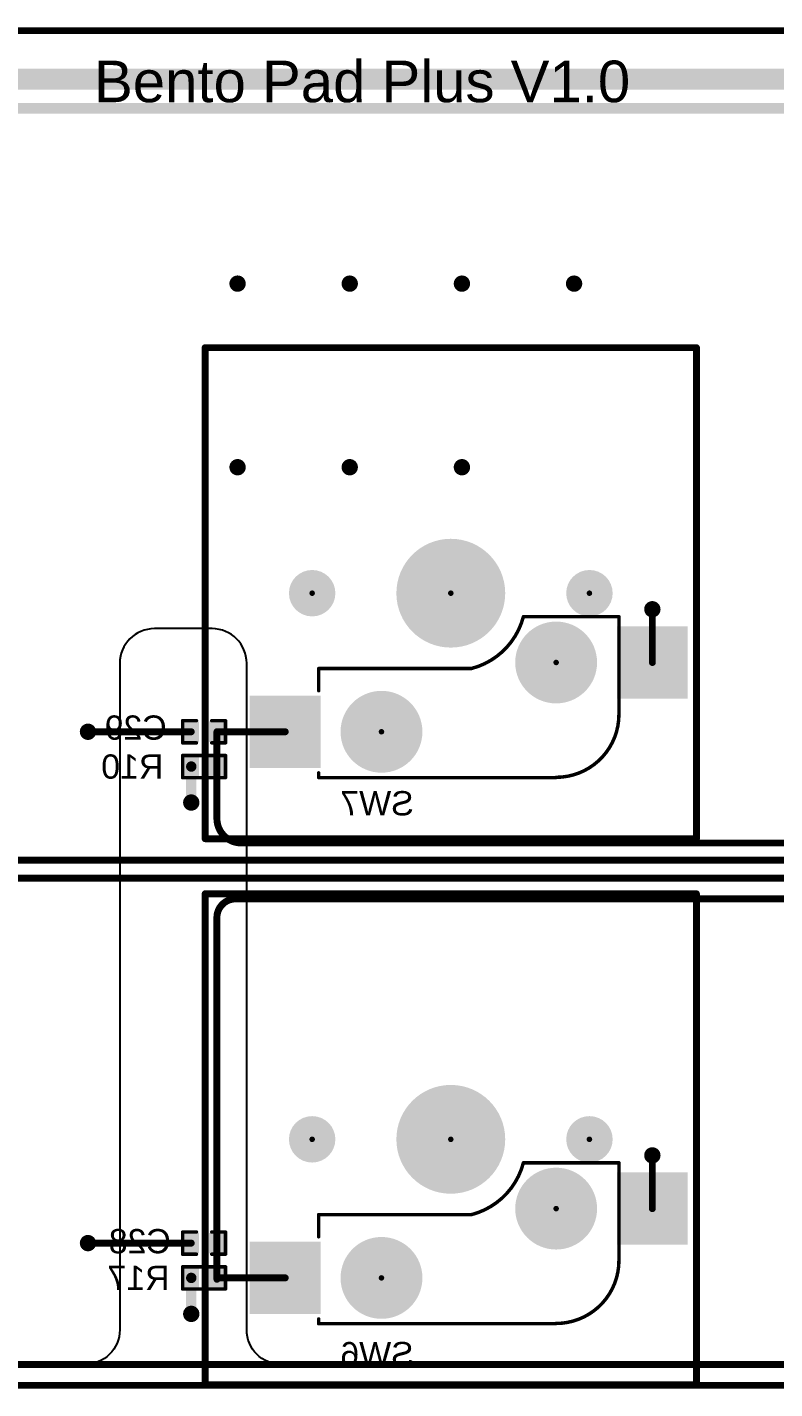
# Model space of a CAD drawing. Header units: inches. Extents: x 0 to 280, y 0 to 81.
# Drawn here: x 55.61 to 83, y 31.5 to 81.41 of the extents above; entities that cross this region are included whole.
import ezdxf

# ---------------------------------------------------------------- set-up
doc = ezdxf.new("R2010")
doc.units = ezdxf.units.IN
for name, color, linetype in [('Board Outline', 216, 'Continuous'), ('Bottom Layer', 5, 'Continuous'), ('Bottom Overlay', 54, 'Continuous'), ('Bottom Paste', 16, 'Continuous'), ('Bottom Solder', 6, 'Continuous'), ('Pad Holes', 156, 'Continuous'), ('Top Layer', 1, 'Continuous'), ('Top Overlay', 2, 'Continuous'), ('Top Solder', 216, 'Continuous'), ('Via Holes', 16, 'Continuous')]:
    doc.layers.add(name, color=color, linetype=linetype)
doc.styles.add('Arial', font='', dxfattribs={"height": 0.2})
doc.styles.get('Arial').set_extended_font_data('Arial')

# ---------------------------------------------------------------- blocks, each defined once
blk = doc.blocks.new('R___0402_B_18')
at = {"layer": 'Bottom Layer'}
for points in [[(-0.241, 0.317), (-0.241, -0.318), (-0.699, -0.318), (-0.699, 0.317)], [(0.699, 0.317), (0.699, -0.318), (0.241, -0.318), (0.241, 0.317)]]:
    blk.add_hatch(color=5, dxfattribs=at).paths.add_polyline_path(points)
at = {"layer": 'Bottom Paste'}
for points in [[(-0.241, 0.317), (-0.241, -0.318), (-0.699, -0.318), (-0.699, 0.317)], [(0.699, 0.317), (0.699, -0.318), (0.241, -0.318), (0.241, 0.317)]]:
    blk.add_hatch(color=16, dxfattribs=at).paths.add_polyline_path(points)
at = {"layer": 'Bottom Solder'}
for points in [[(-0.186, 0.373), (-0.186, -0.373), (-0.754, -0.373), (-0.754, 0.373)], [(0.754, 0.373), (0.754, -0.373), (0.186, -0.373), (0.186, 0.373)]]:
    blk.add_hatch(color=6, dxfattribs=at).paths.add_polyline_path(points)
at = {"layer": 'Bottom Overlay'}
for points in [[(-0.787, -0.406, 0.127, 0.127, 0), (-0.787, 0.406, 0.127, 0.127, 0)], [(-0.787, 0.406, 0.127, 0.127, 0), (0.787, 0.406, 0.127, 0.127, 0)], [(-0.813, 0.432, 0.00323, 0.00323, 0), (0.813, 0.432, 0.00323, 0.00323, 0)], [(0.787, -0.406, 0.127, 0.127, 0), (0.787, 0.406, 0.127, 0.127, 0)], [(-0.787, -0.406, 0.127, 0.127, 0), (0.787, -0.406, 0.127, 0.127, 0)]]:
    blk.add_lwpolyline(points, format="xyseb", dxfattribs=at)
for points in [[(-0.819, 0.406, 0.0635, 0.0635, 1), (-0.756, 0.406, 0.0635, 0.0635, 1)], [(-0.819, 0.406, 0.0635, 0.0635, 1), (-0.756, 0.406, 0.0635, 0.0635, 1)], [(-0.814, 0.432, 0.00161, 0.00161, 1), (-0.812, 0.432, 0.00161, 0.00161, 1)], [(0.756, 0.406, 0.0635, 0.0635, 1), (0.819, 0.406, 0.0635, 0.0635, 1)], [(0.756, 0.406, 0.0635, 0.0635, 1), (0.819, 0.406, 0.0635, 0.0635, 1)], [(0.812, 0.432, 0.00161, 0.00161, 1), (0.814, 0.432, 0.00161, 0.00161, 1)], [(-0.819, -0.406, 0.0635, 0.0635, 1), (-0.756, -0.406, 0.0635, 0.0635, 1)], [(-0.819, -0.406, 0.0635, 0.0635, 1), (-0.756, -0.406, 0.0635, 0.0635, 1)], [(0.756, -0.406, 0.0635, 0.0635, 1), (0.819, -0.406, 0.0635, 0.0635, 1)], [(0.756, -0.406, 0.0635, 0.0635, 1), (0.819, -0.406, 0.0635, 0.0635, 1)]]:
    blk.add_lwpolyline(points, format="xyseb", close=True, dxfattribs=at)
blk = doc.blocks.new('____0402_B_36')
at = {"layer": 'Bottom Layer'}
for points in [[(-0.241, 0.317), (-0.241, -0.318), (-0.699, -0.318), (-0.699, 0.317)], [(0.699, 0.317), (0.699, -0.318), (0.241, -0.318), (0.241, 0.317)]]:
    blk.add_hatch(color=5, dxfattribs=at).paths.add_polyline_path(points)
at = {"layer": 'Bottom Paste'}
for points in [[(-0.241, 0.317), (-0.241, -0.318), (-0.699, -0.318), (-0.699, 0.317)], [(0.699, 0.317), (0.699, -0.318), (0.241, -0.318), (0.241, 0.317)]]:
    blk.add_hatch(color=16, dxfattribs=at).paths.add_polyline_path(points)
at = {"layer": 'Bottom Solder'}
for points in [[(-0.181, 0.377), (-0.181, -0.377), (-0.758, -0.377), (-0.758, 0.377)], [(0.758, 0.377), (0.758, -0.377), (0.181, -0.377), (0.181, 0.377)]]:
    blk.add_hatch(color=6, dxfattribs=at).paths.add_polyline_path(points)
at = {"layer": 'Bottom Overlay'}
for points in [[(-0.787, -0.406, 0.127, 0.127, 0), (-0.787, 0.406, 0.127, 0.127, 0)], [(-0.787, 0.406, 0.127, 0.127, 0), (-0.279, 0.406, 0.127, 0.127, 0)], [(0.279, 0.406, 0.127, 0.127, 0), (0.787, 0.406, 0.127, 0.127, 0)], [(0.787, -0.406, 0.127, 0.127, 0), (0.787, 0.406, 0.127, 0.127, 0)], [(-0.787, -0.406, 0.127, 0.127, 0), (-0.279, -0.406, 0.127, 0.127, 0)], [(0.279, -0.406, 0.127, 0.127, 0), (0.787, -0.406, 0.127, 0.127, 0)]]:
    blk.add_lwpolyline(points, format="xyseb", dxfattribs=at)
for points in [[(-0.819, 0.406, 0.0635, 0.0635, 1), (-0.756, 0.406, 0.0635, 0.0635, 1)], [(-0.819, 0.406, 0.0635, 0.0635, 1), (-0.756, 0.406, 0.0635, 0.0635, 1)], [(-0.311, 0.406, 0.0635, 0.0635, 1), (-0.248, 0.406, 0.0635, 0.0635, 1)], [(0.248, 0.406, 0.0635, 0.0635, 1), (0.311, 0.406, 0.0635, 0.0635, 1)], [(0.756, 0.406, 0.0635, 0.0635, 1), (0.819, 0.406, 0.0635, 0.0635, 1)], [(0.756, 0.406, 0.0635, 0.0635, 1), (0.819, 0.406, 0.0635, 0.0635, 1)], [(-0.819, -0.406, 0.0635, 0.0635, 1), (-0.756, -0.406, 0.0635, 0.0635, 1)], [(-0.819, -0.406, 0.0635, 0.0635, 1), (-0.756, -0.406, 0.0635, 0.0635, 1)], [(-0.311, -0.406, 0.0635, 0.0635, 1), (-0.248, -0.406, 0.0635, 0.0635, 1)], [(0.248, -0.406, 0.0635, 0.0635, 1), (0.311, -0.406, 0.0635, 0.0635, 1)], [(0.756, -0.406, 0.0635, 0.0635, 1), (0.819, -0.406, 0.0635, 0.0635, 1)], [(0.756, -0.406, 0.0635, 0.0635, 1), (0.819, -0.406, 0.0635, 0.0635, 1)]]:
    blk.add_lwpolyline(points, format="xyseb", close=True, dxfattribs=at)
blk = doc.blocks.new('____0402_B_37')
at = {"layer": 'Bottom Layer'}
for points in [[(-0.241, 0.317), (-0.241, -0.318), (-0.699, -0.318), (-0.699, 0.317)], [(0.699, 0.317), (0.699, -0.318), (0.241, -0.318), (0.241, 0.317)]]:
    blk.add_hatch(color=5, dxfattribs=at).paths.add_polyline_path(points)
at = {"layer": 'Bottom Paste'}
for points in [[(-0.241, 0.317), (-0.241, -0.318), (-0.699, -0.318), (-0.699, 0.317)], [(0.699, 0.317), (0.699, -0.318), (0.241, -0.318), (0.241, 0.317)]]:
    blk.add_hatch(color=16, dxfattribs=at).paths.add_polyline_path(points)
at = {"layer": 'Bottom Solder'}
for points in [[(-0.181, 0.377), (-0.181, -0.377), (-0.758, -0.377), (-0.758, 0.377)], [(0.758, 0.377), (0.758, -0.377), (0.181, -0.377), (0.181, 0.377)]]:
    blk.add_hatch(color=6, dxfattribs=at).paths.add_polyline_path(points)
at = {"layer": 'Bottom Overlay'}
for points in [[(-0.787, -0.406, 0.127, 0.127, 0), (-0.787, 0.406, 0.127, 0.127, 0)], [(-0.787, 0.406, 0.127, 0.127, 0), (-0.279, 0.406, 0.127, 0.127, 0)], [(0.279, 0.406, 0.127, 0.127, 0), (0.787, 0.406, 0.127, 0.127, 0)], [(0.787, -0.406, 0.127, 0.127, 0), (0.787, 0.406, 0.127, 0.127, 0)], [(-0.787, -0.406, 0.127, 0.127, 0), (-0.279, -0.406, 0.127, 0.127, 0)], [(0.279, -0.406, 0.127, 0.127, 0), (0.787, -0.406, 0.127, 0.127, 0)]]:
    blk.add_lwpolyline(points, format="xyseb", dxfattribs=at)
for points in [[(-0.819, 0.406, 0.0635, 0.0635, 1), (-0.756, 0.406, 0.0635, 0.0635, 1)], [(-0.819, 0.406, 0.0635, 0.0635, 1), (-0.756, 0.406, 0.0635, 0.0635, 1)], [(-0.311, 0.406, 0.0635, 0.0635, 1), (-0.248, 0.406, 0.0635, 0.0635, 1)], [(0.248, 0.406, 0.0635, 0.0635, 1), (0.311, 0.406, 0.0635, 0.0635, 1)], [(0.756, 0.406, 0.0635, 0.0635, 1), (0.819, 0.406, 0.0635, 0.0635, 1)], [(0.756, 0.406, 0.0635, 0.0635, 1), (0.819, 0.406, 0.0635, 0.0635, 1)], [(-0.819, -0.406, 0.0635, 0.0635, 1), (-0.756, -0.406, 0.0635, 0.0635, 1)], [(-0.819, -0.406, 0.0635, 0.0635, 1), (-0.756, -0.406, 0.0635, 0.0635, 1)], [(-0.311, -0.406, 0.0635, 0.0635, 1), (-0.248, -0.406, 0.0635, 0.0635, 1)], [(0.248, -0.406, 0.0635, 0.0635, 1), (0.311, -0.406, 0.0635, 0.0635, 1)], [(0.756, -0.406, 0.0635, 0.0635, 1), (0.819, -0.406, 0.0635, 0.0635, 1)], [(0.756, -0.406, 0.0635, 0.0635, 1), (0.819, -0.406, 0.0635, 0.0635, 1)]]:
    blk.add_lwpolyline(points, format="xyseb", close=True, dxfattribs=at)
blk = doc.blocks.new('CPG151101S11_16_B_62')
at = {"layer": 'Bottom Layer'}
for points in [[(5.475, 3.815), (7.975, 3.815), (7.975, 1.265), (5.475, 1.265)], [(-7.975, 1.275), (-5.475, 1.275), (-5.475, -1.275), (-7.975, -1.275)]]:
    blk.add_hatch(color=5, dxfattribs=at).paths.add_polyline_path(points)
at = {"layer": 'Bottom Paste'}
for points in [[(5.475, 3.815), (7.975, 3.815), (7.975, 1.265), (5.475, 1.265)], [(-7.975, 1.275), (-5.475, 1.275), (-5.475, -1.275), (-7.975, -1.275)]]:
    blk.add_hatch(color=16, dxfattribs=at).paths.add_polyline_path(points)
at = {"layer": 'Bottom Solder'}
for points in [[(5.425, 3.865), (8.025, 3.865), (8.025, 1.215), (5.425, 1.215)], [(-8.025, 1.325), (-5.425, 1.325), (-5.425, -1.325), (-8.025, -1.325)]]:
    blk.add_hatch(color=6, dxfattribs=at).paths.add_polyline_path(points)
h = blk.add_hatch(color=6, dxfattribs=at)
edge = h.paths.add_edge_path()
edge.add_arc((3.2, 2.54), 0.102, 0, 360)
h = blk.add_hatch(color=6, dxfattribs=at)
edge = h.paths.add_edge_path()
edge.add_arc((-3.2, 0), 0.102, 0, 360)
h = blk.add_hatch(color=6, dxfattribs=at)
edge = h.paths.add_edge_path()
edge.add_arc((-4.42, -2.54), 0.102, 0, 360)
h = blk.add_hatch(color=6, dxfattribs=at)
edge = h.paths.add_edge_path()
edge.add_arc((0.66, -2.54), 0.102, 0, 360)
h = blk.add_hatch(color=6, dxfattribs=at)
edge = h.paths.add_edge_path()
edge.add_arc((5.74, -2.54), 0.102, 0, 360)
at = {"layer": 'Pad Holes'}
h = blk.add_hatch(color=7, dxfattribs=at)
edge = h.paths.add_edge_path()
edge.add_arc((3.2, 2.54), 1.5, 0, 360)
h = blk.add_hatch(color=7, dxfattribs=at)
edge = h.paths.add_edge_path()
edge.add_arc((-3.2, 0), 1.5, 0, 360)
h = blk.add_hatch(color=7, dxfattribs=at)
edge = h.paths.add_edge_path()
edge.add_arc((0.66, -2.54), 1.994, 0, 360)
h = blk.add_hatch(color=7, dxfattribs=at)
edge = h.paths.add_edge_path()
edge.add_arc((-4.42, -2.54), 0.851, 0, 360)
h = blk.add_hatch(color=7, dxfattribs=at)
edge = h.paths.add_edge_path()
edge.add_arc((5.74, -2.54), 0.851, 0, 360)
at = {"layer": 'Top Solder'}
h = blk.add_hatch(color=216, dxfattribs=at)
edge = h.paths.add_edge_path()
edge.add_arc((3.2, 2.54), 0.102, 0, 360)
h = blk.add_hatch(color=216, dxfattribs=at)
edge = h.paths.add_edge_path()
edge.add_arc((-3.2, 0), 0.102, 0, 360)
h = blk.add_hatch(color=216, dxfattribs=at)
edge = h.paths.add_edge_path()
edge.add_arc((-4.42, -2.54), 0.102, 0, 360)
h = blk.add_hatch(color=216, dxfattribs=at)
edge = h.paths.add_edge_path()
edge.add_arc((0.66, -2.54), 0.102, 0, 360)
h = blk.add_hatch(color=216, dxfattribs=at)
edge = h.paths.add_edge_path()
edge.add_arc((5.74, -2.54), 0.102, 0, 360)
at = {"layer": 'Bottom Overlay'}
for points in [[(-5.5, 1.906, 0.127, 0.127, -0.414214), (-3.196, 4.21, 0.127, 0.127, 0)], [(5.5, 4.22, 0.127, 0.127, 0), (-3.186, 4.22, 0.127, 0.127, 0)], [(5.5, 4.22, 0.127, 0.127, -0.414214), (5.49, 4.21, 0.127, 0.127, 0)], [(5.5, 4.22, 0.127, 0.127, 0), (5.5, 4.046, 0.127, 0.127, 0)], [(-5.5, 1.906, 0.127, 0.127, 0), (-5.5, -1.506, 0.127, 0.127, 0)], [(5.5, 1.034, 0.127, 0.127, 0), (5.5, 0.47, 0.127, 0.127, 0)], [(5.5, 0.47, 0.127, 0.127, 0), (5.5, 0.47, 0.127, 0.127, 0)], [(5.5, 0.47, 0.127, 0.127, 0), (5.5, 0.22, 0.127, 0.127, 0)], [(-2, -1.68, 0.127, 0.127, -0.271686), (-0.1, 0.22, 0.127, 0.127, 0)], [(0.15, 0.22, 0.127, 0.127, 0), (-0.1, 0.22, 0.127, 0.127, 0)], [(1.19, 0.22, 0.127, 0.127, 0), (0.15, 0.22, 0.127, 0.127, 0)], [(5.5, 0.22, 0.127, 0.127, 0), (1.19, 0.22, 0.127, 0.127, 0)], [(-5.5, -1.506, 0.127, 0.127, 0), (-5.5, -1.68, 0.127, 0.127, 0)], [(-2, -1.68, 0.127, 0.127, 0), (-5.5, -1.68, 0.127, 0.127, 0)]]:
    blk.add_lwpolyline(points, format="xyseb", dxfattribs=at)
for points in [[(-3.228, 4.21, 0.0635, 0.0635, 1), (-3.165, 4.21, 0.0635, 0.0635, 1)], [(-3.218, 4.22, 0.0635, 0.0635, 1), (-3.155, 4.22, 0.0635, 0.0635, 1)], [(5.458, 4.21, 0.0635, 0.0635, 1), (5.522, 4.21, 0.0635, 0.0635, 1)], [(5.468, 4.22, 0.0635, 0.0635, 1), (5.532, 4.22, 0.0635, 0.0635, 1)], [(5.468, 4.22, 0.0635, 0.0635, 1), (5.532, 4.22, 0.0635, 0.0635, 1)], [(5.468, 4.22, 0.0635, 0.0635, 1), (5.532, 4.22, 0.0635, 0.0635, 1)], [(5.468, 4.046, 0.0635, 0.0635, 1), (5.532, 4.046, 0.0635, 0.0635, 1)], [(-5.532, 1.906, 0.0635, 0.0635, 1), (-5.468, 1.906, 0.0635, 0.0635, 1)], [(-5.532, 1.906, 0.0635, 0.0635, 1), (-5.468, 1.906, 0.0635, 0.0635, 1)], [(5.468, 1.034, 0.0635, 0.0635, 1), (5.532, 1.034, 0.0635, 0.0635, 1)], [(5.468, 0.47, 0.0635, 0.0635, 1), (5.532, 0.47, 0.0635, 0.0635, 1)], [(5.468, 0.47, 0.0635, 0.0635, 1), (5.532, 0.47, 0.0635, 0.0635, 1)], [(5.468, 0.47, 0.0635, 0.0635, 1), (5.532, 0.47, 0.0635, 0.0635, 1)], [(5.468, 0.47, 0.0635, 0.0635, 1), (5.532, 0.47, 0.0635, 0.0635, 1)], [(-0.132, 0.22, 0.0635, 0.0635, 1), (-0.068, 0.22, 0.0635, 0.0635, 1)], [(-0.132, 0.22, 0.0635, 0.0635, 1), (-0.068, 0.22, 0.0635, 0.0635, 1)], [(0.118, 0.22, 0.0635, 0.0635, 1), (0.182, 0.22, 0.0635, 0.0635, 1)], [(0.118, 0.22, 0.0635, 0.0635, 1), (0.182, 0.22, 0.0635, 0.0635, 1)], [(1.158, 0.22, 0.0635, 0.0635, 1), (1.222, 0.22, 0.0635, 0.0635, 1)], [(1.158, 0.22, 0.0635, 0.0635, 1), (1.222, 0.22, 0.0635, 0.0635, 1)], [(5.468, 0.22, 0.0635, 0.0635, 1), (5.532, 0.22, 0.0635, 0.0635, 1)], [(5.468, 0.22, 0.0635, 0.0635, 1), (5.532, 0.22, 0.0635, 0.0635, 1)], [(-5.532, -1.506, 0.0635, 0.0635, 1), (-5.468, -1.506, 0.0635, 0.0635, 1)], [(-5.532, -1.506, 0.0635, 0.0635, 1), (-5.468, -1.506, 0.0635, 0.0635, 1)], [(-5.532, -1.68, 0.0635, 0.0635, 1), (-5.468, -1.68, 0.0635, 0.0635, 1)], [(-5.532, -1.68, 0.0635, 0.0635, 1), (-5.468, -1.68, 0.0635, 0.0635, 1)], [(-2.032, -1.68, 0.0635, 0.0635, 1), (-1.968, -1.68, 0.0635, 0.0635, 1)], [(-2.032, -1.68, 0.0635, 0.0635, 1), (-1.968, -1.68, 0.0635, 0.0635, 1)]]:
    blk.add_lwpolyline(points, format="xyseb", close=True, dxfattribs=at)
blk = doc.blocks.new('CPG151101S11_16_B_63')
at = {"layer": 'Bottom Layer'}
for points in [[(5.475, 3.815), (7.975, 3.815), (7.975, 1.265), (5.475, 1.265)], [(-7.975, 1.275), (-5.475, 1.275), (-5.475, -1.275), (-7.975, -1.275)]]:
    blk.add_hatch(color=5, dxfattribs=at).paths.add_polyline_path(points)
at = {"layer": 'Bottom Paste'}
for points in [[(5.475, 3.815), (7.975, 3.815), (7.975, 1.265), (5.475, 1.265)], [(-7.975, 1.275), (-5.475, 1.275), (-5.475, -1.275), (-7.975, -1.275)]]:
    blk.add_hatch(color=16, dxfattribs=at).paths.add_polyline_path(points)
at = {"layer": 'Bottom Solder'}
for points in [[(5.425, 3.865), (8.025, 3.865), (8.025, 1.215), (5.425, 1.215)], [(-8.025, 1.325), (-5.425, 1.325), (-5.425, -1.325), (-8.025, -1.325)]]:
    blk.add_hatch(color=6, dxfattribs=at).paths.add_polyline_path(points)
h = blk.add_hatch(color=6, dxfattribs=at)
edge = h.paths.add_edge_path()
edge.add_arc((3.2, 2.54), 0.102, 0, 360)
h = blk.add_hatch(color=6, dxfattribs=at)
edge = h.paths.add_edge_path()
edge.add_arc((-3.2, 0), 0.102, 0, 360)
h = blk.add_hatch(color=6, dxfattribs=at)
edge = h.paths.add_edge_path()
edge.add_arc((-4.42, -2.54), 0.102, 0, 360)
h = blk.add_hatch(color=6, dxfattribs=at)
edge = h.paths.add_edge_path()
edge.add_arc((0.66, -2.54), 0.102, 0, 360)
h = blk.add_hatch(color=6, dxfattribs=at)
edge = h.paths.add_edge_path()
edge.add_arc((5.74, -2.54), 0.102, 0, 360)
at = {"layer": 'Pad Holes'}
h = blk.add_hatch(color=7, dxfattribs=at)
edge = h.paths.add_edge_path()
edge.add_arc((3.2, 2.54), 1.5, 0, 360)
h = blk.add_hatch(color=7, dxfattribs=at)
edge = h.paths.add_edge_path()
edge.add_arc((-3.2, 0), 1.5, 0, 360)
h = blk.add_hatch(color=7, dxfattribs=at)
edge = h.paths.add_edge_path()
edge.add_arc((0.66, -2.54), 1.994, 0, 360)
h = blk.add_hatch(color=7, dxfattribs=at)
edge = h.paths.add_edge_path()
edge.add_arc((-4.42, -2.54), 0.851, 0, 360)
h = blk.add_hatch(color=7, dxfattribs=at)
edge = h.paths.add_edge_path()
edge.add_arc((5.74, -2.54), 0.851, 0, 360)
at = {"layer": 'Top Solder'}
h = blk.add_hatch(color=216, dxfattribs=at)
edge = h.paths.add_edge_path()
edge.add_arc((3.2, 2.54), 0.102, 0, 360)
h = blk.add_hatch(color=216, dxfattribs=at)
edge = h.paths.add_edge_path()
edge.add_arc((-3.2, 0), 0.102, 0, 360)
h = blk.add_hatch(color=216, dxfattribs=at)
edge = h.paths.add_edge_path()
edge.add_arc((-4.42, -2.54), 0.102, 0, 360)
h = blk.add_hatch(color=216, dxfattribs=at)
edge = h.paths.add_edge_path()
edge.add_arc((0.66, -2.54), 0.102, 0, 360)
h = blk.add_hatch(color=216, dxfattribs=at)
edge = h.paths.add_edge_path()
edge.add_arc((5.74, -2.54), 0.102, 0, 360)
at = {"layer": 'Bottom Overlay'}
for points in [[(-5.5, 1.906, 0.127, 0.127, -0.414214), (-3.196, 4.21, 0.127, 0.127, 0)], [(5.5, 4.22, 0.127, 0.127, 0), (-3.186, 4.22, 0.127, 0.127, 0)], [(5.5, 4.22, 0.127, 0.127, -0.414214), (5.49, 4.21, 0.127, 0.127, 0)], [(5.5, 4.22, 0.127, 0.127, 0), (5.5, 4.046, 0.127, 0.127, 0)], [(-5.5, 1.906, 0.127, 0.127, 0), (-5.5, -1.506, 0.127, 0.127, 0)], [(5.5, 1.034, 0.127, 0.127, 0), (5.5, 0.47, 0.127, 0.127, 0)], [(5.5, 0.47, 0.127, 0.127, 0), (5.5, 0.47, 0.127, 0.127, 0)], [(5.5, 0.47, 0.127, 0.127, 0), (5.5, 0.22, 0.127, 0.127, 0)], [(-2, -1.68, 0.127, 0.127, -0.271686), (-0.1, 0.22, 0.127, 0.127, 0)], [(0.15, 0.22, 0.127, 0.127, 0), (-0.1, 0.22, 0.127, 0.127, 0)], [(1.19, 0.22, 0.127, 0.127, 0), (0.15, 0.22, 0.127, 0.127, 0)], [(5.5, 0.22, 0.127, 0.127, 0), (1.19, 0.22, 0.127, 0.127, 0)], [(-5.5, -1.506, 0.127, 0.127, 0), (-5.5, -1.68, 0.127, 0.127, 0)], [(-2, -1.68, 0.127, 0.127, 0), (-5.5, -1.68, 0.127, 0.127, 0)]]:
    blk.add_lwpolyline(points, format="xyseb", dxfattribs=at)
for points in [[(-3.228, 4.21, 0.0635, 0.0635, 1), (-3.165, 4.21, 0.0635, 0.0635, 1)], [(-3.218, 4.22, 0.0635, 0.0635, 1), (-3.155, 4.22, 0.0635, 0.0635, 1)], [(5.458, 4.21, 0.0635, 0.0635, 1), (5.522, 4.21, 0.0635, 0.0635, 1)], [(5.468, 4.22, 0.0635, 0.0635, 1), (5.532, 4.22, 0.0635, 0.0635, 1)], [(5.468, 4.22, 0.0635, 0.0635, 1), (5.532, 4.22, 0.0635, 0.0635, 1)], [(5.468, 4.22, 0.0635, 0.0635, 1), (5.532, 4.22, 0.0635, 0.0635, 1)], [(5.468, 4.046, 0.0635, 0.0635, 1), (5.532, 4.046, 0.0635, 0.0635, 1)], [(-5.532, 1.906, 0.0635, 0.0635, 1), (-5.468, 1.906, 0.0635, 0.0635, 1)], [(-5.532, 1.906, 0.0635, 0.0635, 1), (-5.468, 1.906, 0.0635, 0.0635, 1)], [(5.468, 1.034, 0.0635, 0.0635, 1), (5.532, 1.034, 0.0635, 0.0635, 1)], [(5.468, 0.47, 0.0635, 0.0635, 1), (5.532, 0.47, 0.0635, 0.0635, 1)], [(5.468, 0.47, 0.0635, 0.0635, 1), (5.532, 0.47, 0.0635, 0.0635, 1)], [(5.468, 0.47, 0.0635, 0.0635, 1), (5.532, 0.47, 0.0635, 0.0635, 1)], [(5.468, 0.47, 0.0635, 0.0635, 1), (5.532, 0.47, 0.0635, 0.0635, 1)], [(-0.132, 0.22, 0.0635, 0.0635, 1), (-0.068, 0.22, 0.0635, 0.0635, 1)], [(-0.132, 0.22, 0.0635, 0.0635, 1), (-0.068, 0.22, 0.0635, 0.0635, 1)], [(0.118, 0.22, 0.0635, 0.0635, 1), (0.182, 0.22, 0.0635, 0.0635, 1)], [(0.118, 0.22, 0.0635, 0.0635, 1), (0.182, 0.22, 0.0635, 0.0635, 1)], [(1.158, 0.22, 0.0635, 0.0635, 1), (1.222, 0.22, 0.0635, 0.0635, 1)], [(1.158, 0.22, 0.0635, 0.0635, 1), (1.222, 0.22, 0.0635, 0.0635, 1)], [(5.468, 0.22, 0.0635, 0.0635, 1), (5.532, 0.22, 0.0635, 0.0635, 1)], [(5.468, 0.22, 0.0635, 0.0635, 1), (5.532, 0.22, 0.0635, 0.0635, 1)], [(-5.532, -1.506, 0.0635, 0.0635, 1), (-5.468, -1.506, 0.0635, 0.0635, 1)], [(-5.532, -1.506, 0.0635, 0.0635, 1), (-5.468, -1.506, 0.0635, 0.0635, 1)], [(-5.532, -1.68, 0.0635, 0.0635, 1), (-5.468, -1.68, 0.0635, 0.0635, 1)], [(-5.532, -1.68, 0.0635, 0.0635, 1), (-5.468, -1.68, 0.0635, 0.0635, 1)], [(-2.032, -1.68, 0.0635, 0.0635, 1), (-1.968, -1.68, 0.0635, 0.0635, 1)], [(-2.032, -1.68, 0.0635, 0.0635, 1), (-1.968, -1.68, 0.0635, 0.0635, 1)]]:
    blk.add_lwpolyline(points, format="xyseb", close=True, dxfattribs=at)
blk = doc.blocks.new('R___0402_B_94')
at = {"layer": 'Bottom Layer'}
for points in [[(-0.241, 0.317), (-0.241, -0.318), (-0.699, -0.318), (-0.699, 0.317)], [(0.699, 0.317), (0.699, -0.318), (0.241, -0.318), (0.241, 0.317)]]:
    blk.add_hatch(color=5, dxfattribs=at).paths.add_polyline_path(points)
at = {"layer": 'Bottom Paste'}
for points in [[(-0.241, 0.317), (-0.241, -0.318), (-0.699, -0.318), (-0.699, 0.317)], [(0.699, 0.317), (0.699, -0.318), (0.241, -0.318), (0.241, 0.317)]]:
    blk.add_hatch(color=16, dxfattribs=at).paths.add_polyline_path(points)
at = {"layer": 'Bottom Solder'}
for points in [[(-0.186, 0.373), (-0.186, -0.373), (-0.754, -0.373), (-0.754, 0.373)], [(0.754, 0.373), (0.754, -0.373), (0.186, -0.373), (0.186, 0.373)]]:
    blk.add_hatch(color=6, dxfattribs=at).paths.add_polyline_path(points)
at = {"layer": 'Bottom Overlay'}
for points in [[(-0.787, -0.406, 0.127, 0.127, 0), (-0.787, 0.406, 0.127, 0.127, 0)], [(-0.787, 0.406, 0.127, 0.127, 0), (0.787, 0.406, 0.127, 0.127, 0)], [(-0.813, 0.432, 0.00323, 0.00323, 0), (0.813, 0.432, 0.00323, 0.00323, 0)], [(0.787, -0.406, 0.127, 0.127, 0), (0.787, 0.406, 0.127, 0.127, 0)], [(-0.787, -0.406, 0.127, 0.127, 0), (0.787, -0.406, 0.127, 0.127, 0)]]:
    blk.add_lwpolyline(points, format="xyseb", dxfattribs=at)
for points in [[(-0.819, 0.406, 0.0635, 0.0635, 1), (-0.756, 0.406, 0.0635, 0.0635, 1)], [(-0.819, 0.406, 0.0635, 0.0635, 1), (-0.756, 0.406, 0.0635, 0.0635, 1)], [(-0.814, 0.432, 0.00161, 0.00161, 1), (-0.812, 0.432, 0.00161, 0.00161, 1)], [(0.756, 0.406, 0.0635, 0.0635, 1), (0.819, 0.406, 0.0635, 0.0635, 1)], [(0.756, 0.406, 0.0635, 0.0635, 1), (0.819, 0.406, 0.0635, 0.0635, 1)], [(0.812, 0.432, 0.00161, 0.00161, 1), (0.814, 0.432, 0.00161, 0.00161, 1)], [(-0.819, -0.406, 0.0635, 0.0635, 1), (-0.756, -0.406, 0.0635, 0.0635, 1)], [(-0.819, -0.406, 0.0635, 0.0635, 1), (-0.756, -0.406, 0.0635, 0.0635, 1)], [(0.756, -0.406, 0.0635, 0.0635, 1), (0.819, -0.406, 0.0635, 0.0635, 1)], [(0.756, -0.406, 0.0635, 0.0635, 1), (0.819, -0.406, 0.0635, 0.0635, 1)]]:
    blk.add_lwpolyline(points, format="xyseb", close=True, dxfattribs=at)

msp = doc.modelspace()

# ---------------------------------------------------------------- hatches: boundary and pattern name
at = {"layer": 'Bottom Layer'}
h = msp.add_hatch(color=5, dxfattribs=at)
edge = h.paths.add_edge_path()
edge.add_arc((63.317, 72.008), 0.3, 0, 360)
h = msp.add_hatch(color=5, dxfattribs=at)
edge = h.paths.add_edge_path()
edge.add_arc((67.427, 72.008), 0.3, 0, 360)
h = msp.add_hatch(color=5, dxfattribs=at)
edge = h.paths.add_edge_path()
edge.add_arc((71.537, 72.008), 0.3, 0, 360)
h = msp.add_hatch(color=5, dxfattribs=at)
edge = h.paths.add_edge_path()
edge.add_arc((75.647, 72.008), 0.3, 0, 360)
h = msp.add_hatch(color=5, dxfattribs=at)
edge = h.paths.add_edge_path()
edge.add_arc((63.317, 65.278), 0.3, 0, 360)
h = msp.add_hatch(color=5, dxfattribs=at)
edge = h.paths.add_edge_path()
edge.add_arc((67.427, 65.278), 0.3, 0, 360)
h = msp.add_hatch(color=5, dxfattribs=at)
edge = h.paths.add_edge_path()
edge.add_arc((71.537, 65.278), 0.3, 0, 360)
h = msp.add_hatch(color=5, dxfattribs=at)
edge = h.paths.add_edge_path()
edge.add_arc((78.515, 60.071), 0.3, 0, 360)
h = msp.add_hatch(color=5, dxfattribs=at)
edge = h.paths.add_edge_path()
edge.add_arc((57.836, 55.58), 0.3, 0, 360)
h = msp.add_hatch(color=5, dxfattribs=at)
edge = h.paths.add_edge_path()
edge.add_arc((61.62, 52.986), 0.3, 0, 360)
h = msp.add_hatch(color=5, dxfattribs=at)
edge = h.paths.add_edge_path()
edge.add_arc((78.515, 40.051), 0.3, 0, 360)
h = msp.add_hatch(color=5, dxfattribs=at)
edge = h.paths.add_edge_path()
edge.add_arc((57.836, 36.835), 0.3, 0, 360)
h = msp.add_hatch(color=5, dxfattribs=at)
edge = h.paths.add_edge_path()
edge.add_arc((61.62, 34.241), 0.3, 0, 360)
at = {"layer": 'Top Layer'}
h = msp.add_hatch(color=1, dxfattribs=at)
edge = h.paths.add_edge_path()
edge.add_arc((63.317, 72.008), 0.3, 0, 360)
h = msp.add_hatch(color=1, dxfattribs=at)
edge = h.paths.add_edge_path()
edge.add_arc((67.427, 72.008), 0.3, 0, 360)
h = msp.add_hatch(color=1, dxfattribs=at)
edge = h.paths.add_edge_path()
edge.add_arc((71.537, 72.008), 0.3, 0, 360)
h = msp.add_hatch(color=1, dxfattribs=at)
edge = h.paths.add_edge_path()
edge.add_arc((75.647, 72.008), 0.3, 0, 360)
h = msp.add_hatch(color=1, dxfattribs=at)
edge = h.paths.add_edge_path()
edge.add_arc((63.317, 65.278), 0.3, 0, 360)
h = msp.add_hatch(color=1, dxfattribs=at)
edge = h.paths.add_edge_path()
edge.add_arc((67.427, 65.278), 0.3, 0, 360)
h = msp.add_hatch(color=1, dxfattribs=at)
edge = h.paths.add_edge_path()
edge.add_arc((71.537, 65.278), 0.3, 0, 360)
h = msp.add_hatch(color=1, dxfattribs=at)
edge = h.paths.add_edge_path()
edge.add_arc((78.515, 60.071), 0.3, 0, 360)
h = msp.add_hatch(color=1, dxfattribs=at)
edge = h.paths.add_edge_path()
edge.add_arc((57.836, 55.58), 0.3, 0, 360)
h = msp.add_hatch(color=1, dxfattribs=at)
edge = h.paths.add_edge_path()
edge.add_arc((61.62, 52.986), 0.3, 0, 360)
h = msp.add_hatch(color=1, dxfattribs=at)
edge = h.paths.add_edge_path()
edge.add_arc((78.515, 40.051), 0.3, 0, 360)
h = msp.add_hatch(color=1, dxfattribs=at)
edge = h.paths.add_edge_path()
edge.add_arc((57.836, 36.835), 0.3, 0, 360)
h = msp.add_hatch(color=1, dxfattribs=at)
edge = h.paths.add_edge_path()
edge.add_arc((61.62, 34.241), 0.3, 0, 360)
at = {"layer": 'Via Holes'}
h = msp.add_hatch(color=7, dxfattribs=at)
edge = h.paths.add_edge_path()
edge.add_arc((63.317, 72.008), 0.15, 0, 360)
h = msp.add_hatch(color=7, dxfattribs=at)
edge = h.paths.add_edge_path()
edge.add_arc((67.427, 72.008), 0.15, 0, 360)
h = msp.add_hatch(color=7, dxfattribs=at)
edge = h.paths.add_edge_path()
edge.add_arc((71.537, 72.008), 0.15, 0, 360)
h = msp.add_hatch(color=7, dxfattribs=at)
edge = h.paths.add_edge_path()
edge.add_arc((75.647, 72.008), 0.15, 0, 360)
h = msp.add_hatch(color=7, dxfattribs=at)
edge = h.paths.add_edge_path()
edge.add_arc((63.317, 65.278), 0.15, 0, 360)
h = msp.add_hatch(color=7, dxfattribs=at)
edge = h.paths.add_edge_path()
edge.add_arc((67.427, 65.278), 0.15, 0, 360)
h = msp.add_hatch(color=7, dxfattribs=at)
edge = h.paths.add_edge_path()
edge.add_arc((71.537, 65.278), 0.15, 0, 360)
h = msp.add_hatch(color=7, dxfattribs=at)
edge = h.paths.add_edge_path()
edge.add_arc((78.515, 60.071), 0.15, 0, 360)
h = msp.add_hatch(color=7, dxfattribs=at)
edge = h.paths.add_edge_path()
edge.add_arc((57.836, 55.58), 0.15, 0, 360)
h = msp.add_hatch(color=7, dxfattribs=at)
edge = h.paths.add_edge_path()
edge.add_arc((61.62, 52.986), 0.15, 0, 360)
h = msp.add_hatch(color=7, dxfattribs=at)
edge = h.paths.add_edge_path()
edge.add_arc((78.515, 40.051), 0.15, 0, 360)
h = msp.add_hatch(color=7, dxfattribs=at)
edge = h.paths.add_edge_path()
edge.add_arc((57.836, 36.835), 0.15, 0, 360)
h = msp.add_hatch(color=7, dxfattribs=at)
edge = h.paths.add_edge_path()
edge.add_arc((61.62, 34.241), 0.15, 0, 360)

# ---------------------------------------------------------------- linework, layer by layer
at = {"layer": 'Board Outline'}
msp.add_lwpolyline([(2.997, 81.28, 0.254, 0.254, 0), (276.403, 81.28, 0.254, 0.254, 0)], format="xyseb", dxfattribs=at)
at = {"layer": 'Bottom Layer'}
for points in [[(78.515, 58.12, 0.254, 0.254, 0), (78.515, 60.071, 0.254, 0.254, 0)], [(57.836, 55.58, 0.254, 0.254, 0), (61.62, 55.58, 0.254, 0.254, 0)], [(62.56, 54.305, 0.254, 0.254, 0), (62.56, 55.58, 0.254, 0.254, 0)], [(62.56, 55.58, 0.254, 0.254, 0), (65.065, 55.58, 0.254, 0.254, 0)], [(61.62, 52.986, 0.381, 0.381, 0), (61.62, 54.305, 0.381, 0.381, 0)], [(62.56, 52.4, 0.254, 0.254, 0), (62.56, 54.305, 0.254, 0.254, 0)], [(63.458, 51.503, 0.254, 0.254, -0.414214), (62.56, 52.4, 0.254, 0.254, 0)], [(63.458, 51.503, 0.254, 0.254, 0), (110.425, 51.503, 0.254, 0.254, 0)], [(23.704, 50.87, 0.254, 0.254, 0), (110.985, 50.87, 0.254, 0.254, 0)], [(23.592, 50.211, 0.254, 0.254, 0), (111.166, 50.211, 0.254, 0.254, 0)], [(62.56, 48.768, 0.254, 0.254, -0.414214), (63.246, 49.454, 0.254, 0.254, 0)], [(63.246, 49.454, 0.254, 0.254, 0), (111.587, 49.454, 0.254, 0.254, 0)], [(62.56, 36.835, 0.254, 0.254, 0), (62.56, 48.768, 0.254, 0.254, 0)], [(78.515, 38.1, 0.254, 0.254, 0), (78.515, 40.051, 0.254, 0.254, 0)], [(57.836, 36.835, 0.254, 0.254, 0), (61.62, 36.835, 0.254, 0.254, 0)], [(62.56, 35.56, 0.254, 0.254, 0), (62.56, 36.835, 0.254, 0.254, 0)], [(61.62, 34.241, 0.381, 0.381, 0), (61.62, 35.56, 0.381, 0.381, 0)], [(62.56, 35.51, 0.254, 0.254, 0), (62.56, 35.56, 0.254, 0.254, 0)], [(62.56, 35.51, 0.254, 0.254, -0.414214), (62.61, 35.56, 0.254, 0.254, 0)], [(62.61, 35.56, 0.254, 0.254, 0), (65.065, 35.56, 0.254, 0.254, 0)], [(23.292, 32.385, 0.254, 0.254, 0), (109.279, 32.385, 0.254, 0.254, 0)], [(43.612, 31.623, 0.254, 0.254, 0), (109.279, 31.623, 0.254, 0.254, 0)]]:
    msp.add_lwpolyline(points, format="xyseb", dxfattribs=at)
for points in [[(78.452, 60.071, 0.127, 0.127, 1), (78.579, 60.071, 0.127, 0.127, 1)], [(78.452, 58.12, 0.127, 0.127, 1), (78.579, 58.12, 0.127, 0.127, 1)], [(57.772, 55.58, 0.127, 0.127, 1), (57.899, 55.58, 0.127, 0.127, 1)], [(61.557, 55.58, 0.127, 0.127, 1), (61.684, 55.58, 0.127, 0.127, 1)], [(62.497, 55.58, 0.127, 0.127, 1), (62.624, 55.58, 0.127, 0.127, 1)], [(62.497, 55.58, 0.127, 0.127, 1), (62.624, 55.58, 0.127, 0.127, 1)], [(65.001, 55.58, 0.127, 0.127, 1), (65.128, 55.58, 0.127, 0.127, 1)], [(61.525, 54.305, 0.191, 0.191, 1), (61.716, 54.305, 0.191, 0.191, 1)], [(62.497, 54.305, 0.127, 0.127, 1), (62.624, 54.305, 0.127, 0.127, 1)], [(62.497, 54.305, 0.127, 0.127, 1), (62.624, 54.305, 0.127, 0.127, 1)], [(61.525, 52.986, 0.191, 0.191, 1), (61.716, 52.986, 0.191, 0.191, 1)], [(62.497, 52.4, 0.127, 0.127, 1), (62.624, 52.4, 0.127, 0.127, 1)], [(62.497, 52.4, 0.127, 0.127, 1), (62.624, 52.4, 0.127, 0.127, 1)], [(63.394, 51.503, 0.127, 0.127, 1), (63.521, 51.503, 0.127, 0.127, 1)], [(63.394, 51.503, 0.127, 0.127, 1), (63.521, 51.503, 0.127, 0.127, 1)], [(63.182, 49.454, 0.127, 0.127, 1), (63.309, 49.454, 0.127, 0.127, 1)], [(63.182, 49.454, 0.127, 0.127, 1), (63.309, 49.454, 0.127, 0.127, 1)], [(62.497, 48.768, 0.127, 0.127, 1), (62.624, 48.768, 0.127, 0.127, 1)], [(62.497, 48.768, 0.127, 0.127, 1), (62.624, 48.768, 0.127, 0.127, 1)], [(78.452, 40.051, 0.127, 0.127, 1), (78.579, 40.051, 0.127, 0.127, 1)], [(78.452, 38.1, 0.127, 0.127, 1), (78.579, 38.1, 0.127, 0.127, 1)], [(57.772, 36.835, 0.127, 0.127, 1), (57.899, 36.835, 0.127, 0.127, 1)], [(61.557, 36.835, 0.127, 0.127, 1), (61.684, 36.835, 0.127, 0.127, 1)], [(62.497, 36.835, 0.127, 0.127, 1), (62.624, 36.835, 0.127, 0.127, 1)], [(62.497, 36.835, 0.127, 0.127, 1), (62.624, 36.835, 0.127, 0.127, 1)], [(61.525, 35.56, 0.191, 0.191, 1), (61.716, 35.56, 0.191, 0.191, 1)], [(62.497, 35.56, 0.127, 0.127, 1), (62.624, 35.56, 0.127, 0.127, 1)], [(62.497, 35.56, 0.127, 0.127, 1), (62.624, 35.56, 0.127, 0.127, 1)], [(62.497, 35.51, 0.127, 0.127, 1), (62.624, 35.51, 0.127, 0.127, 1)], [(62.497, 35.51, 0.127, 0.127, 1), (62.624, 35.51, 0.127, 0.127, 1)], [(62.547, 35.56, 0.127, 0.127, 1), (62.674, 35.56, 0.127, 0.127, 1)], [(62.547, 35.56, 0.127, 0.127, 1), (62.674, 35.56, 0.127, 0.127, 1)], [(65.001, 35.56, 0.127, 0.127, 1), (65.128, 35.56, 0.127, 0.127, 1)], [(61.525, 34.241, 0.191, 0.191, 1), (61.716, 34.241, 0.191, 0.191, 1)]]:
    msp.add_lwpolyline(points, format="xyseb", close=True, dxfattribs=at)
at = {"layer": 'Top Layer'}
for p, q in [((62.381, 59.36), (60.27, 59.36)), ((59, 58.09), (59, 33.66)), ((63.651, 33.66), (63.651, 58.09)), ((57.73, 32.39), (24.906, 32.39)), ((85.71, 32.39), (64.921, 32.39))]:
    msp.add_line(p, q, dxfattribs=at)
for points in [[(13.154, 79.502, 0.762, 0.762, 0), (96.469, 79.502, 0.762, 0.762, 0)], [(13.707, 78.435, 0.381, 0.381, 0), (93.708, 78.435, 0.381, 0.381, 0)]]:
    msp.add_lwpolyline(points, format="xyseb", dxfattribs=at)
for centre, start, end in [((60.27, 58.09), 90, 180), ((62.381, 58.09), 0, 90)]:
    msp.add_arc(centre, 1.27, start, end, dxfattribs=at)
at = {"layer": 'Top Layer', "extrusion": (0, 0, -1)}
for centre, start, end in [((-57.73, 33.66), 180, 270), ((-64.921, 33.66), 270, 0)]:
    msp.add_arc(centre, 1.27, start, end, dxfattribs=at)
at = {"layer": 'Top Overlay'}
for points in [[(62.13, 69.66, 0.254, 0.254, 0), (80.13, 69.66, 0.254, 0.254, 0)], [(62.13, 51.66, 0.254, 0.254, 0), (62.13, 69.66, 0.254, 0.254, 0)], [(80.13, 51.66, 0.254, 0.254, 0), (80.13, 69.66, 0.254, 0.254, 0)], [(62.13, 51.66, 0.254, 0.254, 0), (80.13, 51.66, 0.254, 0.254, 0)], [(62.13, 49.64, 0.254, 0.254, 0), (80.13, 49.64, 0.254, 0.254, 0)], [(62.13, 31.64, 0.254, 0.254, 0), (62.13, 49.64, 0.254, 0.254, 0)], [(80.13, 31.64, 0.254, 0.254, 0), (80.13, 49.64, 0.254, 0.254, 0)], [(62.13, 31.64, 0.254, 0.254, 0), (80.13, 31.64, 0.254, 0.254, 0)]]:
    msp.add_lwpolyline(points, format="xyseb", dxfattribs=at)
for points in [[(62.066, 69.66, 0.127, 0.127, 1), (62.193, 69.66, 0.127, 0.127, 1)], [(62.066, 69.66, 0.127, 0.127, 1), (62.193, 69.66, 0.127, 0.127, 1)], [(80.066, 69.66, 0.127, 0.127, 1), (80.193, 69.66, 0.127, 0.127, 1)], [(80.066, 69.66, 0.127, 0.127, 1), (80.193, 69.66, 0.127, 0.127, 1)], [(62.066, 51.66, 0.127, 0.127, 1), (62.193, 51.66, 0.127, 0.127, 1)], [(62.066, 51.66, 0.127, 0.127, 1), (62.193, 51.66, 0.127, 0.127, 1)], [(80.066, 51.66, 0.127, 0.127, 1), (80.193, 51.66, 0.127, 0.127, 1)], [(80.066, 51.66, 0.127, 0.127, 1), (80.193, 51.66, 0.127, 0.127, 1)], [(62.066, 49.64, 0.127, 0.127, 1), (62.193, 49.64, 0.127, 0.127, 1)], [(62.066, 49.64, 0.127, 0.127, 1), (62.193, 49.64, 0.127, 0.127, 1)], [(80.066, 49.64, 0.127, 0.127, 1), (80.193, 49.64, 0.127, 0.127, 1)], [(80.066, 49.64, 0.127, 0.127, 1), (80.193, 49.64, 0.127, 0.127, 1)], [(62.066, 31.64, 0.127, 0.127, 1), (62.193, 31.64, 0.127, 0.127, 1)], [(62.066, 31.64, 0.127, 0.127, 1), (62.193, 31.64, 0.127, 0.127, 1)], [(80.066, 31.64, 0.127, 0.127, 1), (80.193, 31.64, 0.127, 0.127, 1)], [(80.066, 31.64, 0.127, 0.127, 1), (80.193, 31.64, 0.127, 0.127, 1)]]:
    msp.add_lwpolyline(points, format="xyseb", close=True, dxfattribs=at)

# ---------------------------------------------------------------- block references
at = {"rotation": 180}
for name, p in [('CPG151101S11_16_B_62', (71.79, 58.12)), ('CPG151101S11_16_B_63', (71.79, 38.1))]:
    msp.add_blockref(name, p, dxfattribs=at)
for name, p in [('____0402_B_36', (62.09, 55.58)), ('R___0402_B_18', (62.09, 54.305)), ('____0402_B_37', (62.09, 36.835)), ('R___0402_B_94', (62.09, 35.56))]:
    msp.add_blockref(name, p)

# ---------------------------------------------------------------- texts
at = {"layer": 'Bottom Overlay', "style": 'Arial', "text_generation_flag": 2}
for s, p in [('C29', (60.723, 55.289)), ('R10', (60.598, 53.861)), ('SW7', (69.775, 52.515)), ('C28', (60.875, 36.462)), ('R17', (60.826, 35.116)), ('SW6', (69.775, 32.322))]:
    msp.add_text(s, height=0.889, dxfattribs=at).set_placement(p)
at = {"layer": 'Top Overlay', "style": 'Arial'}
msp.add_text('Bento Pad Plus V1.0', height=1.524, dxfattribs=at).set_placement((58.058, 78.658))

doc.saveas('drawing.dxf')
